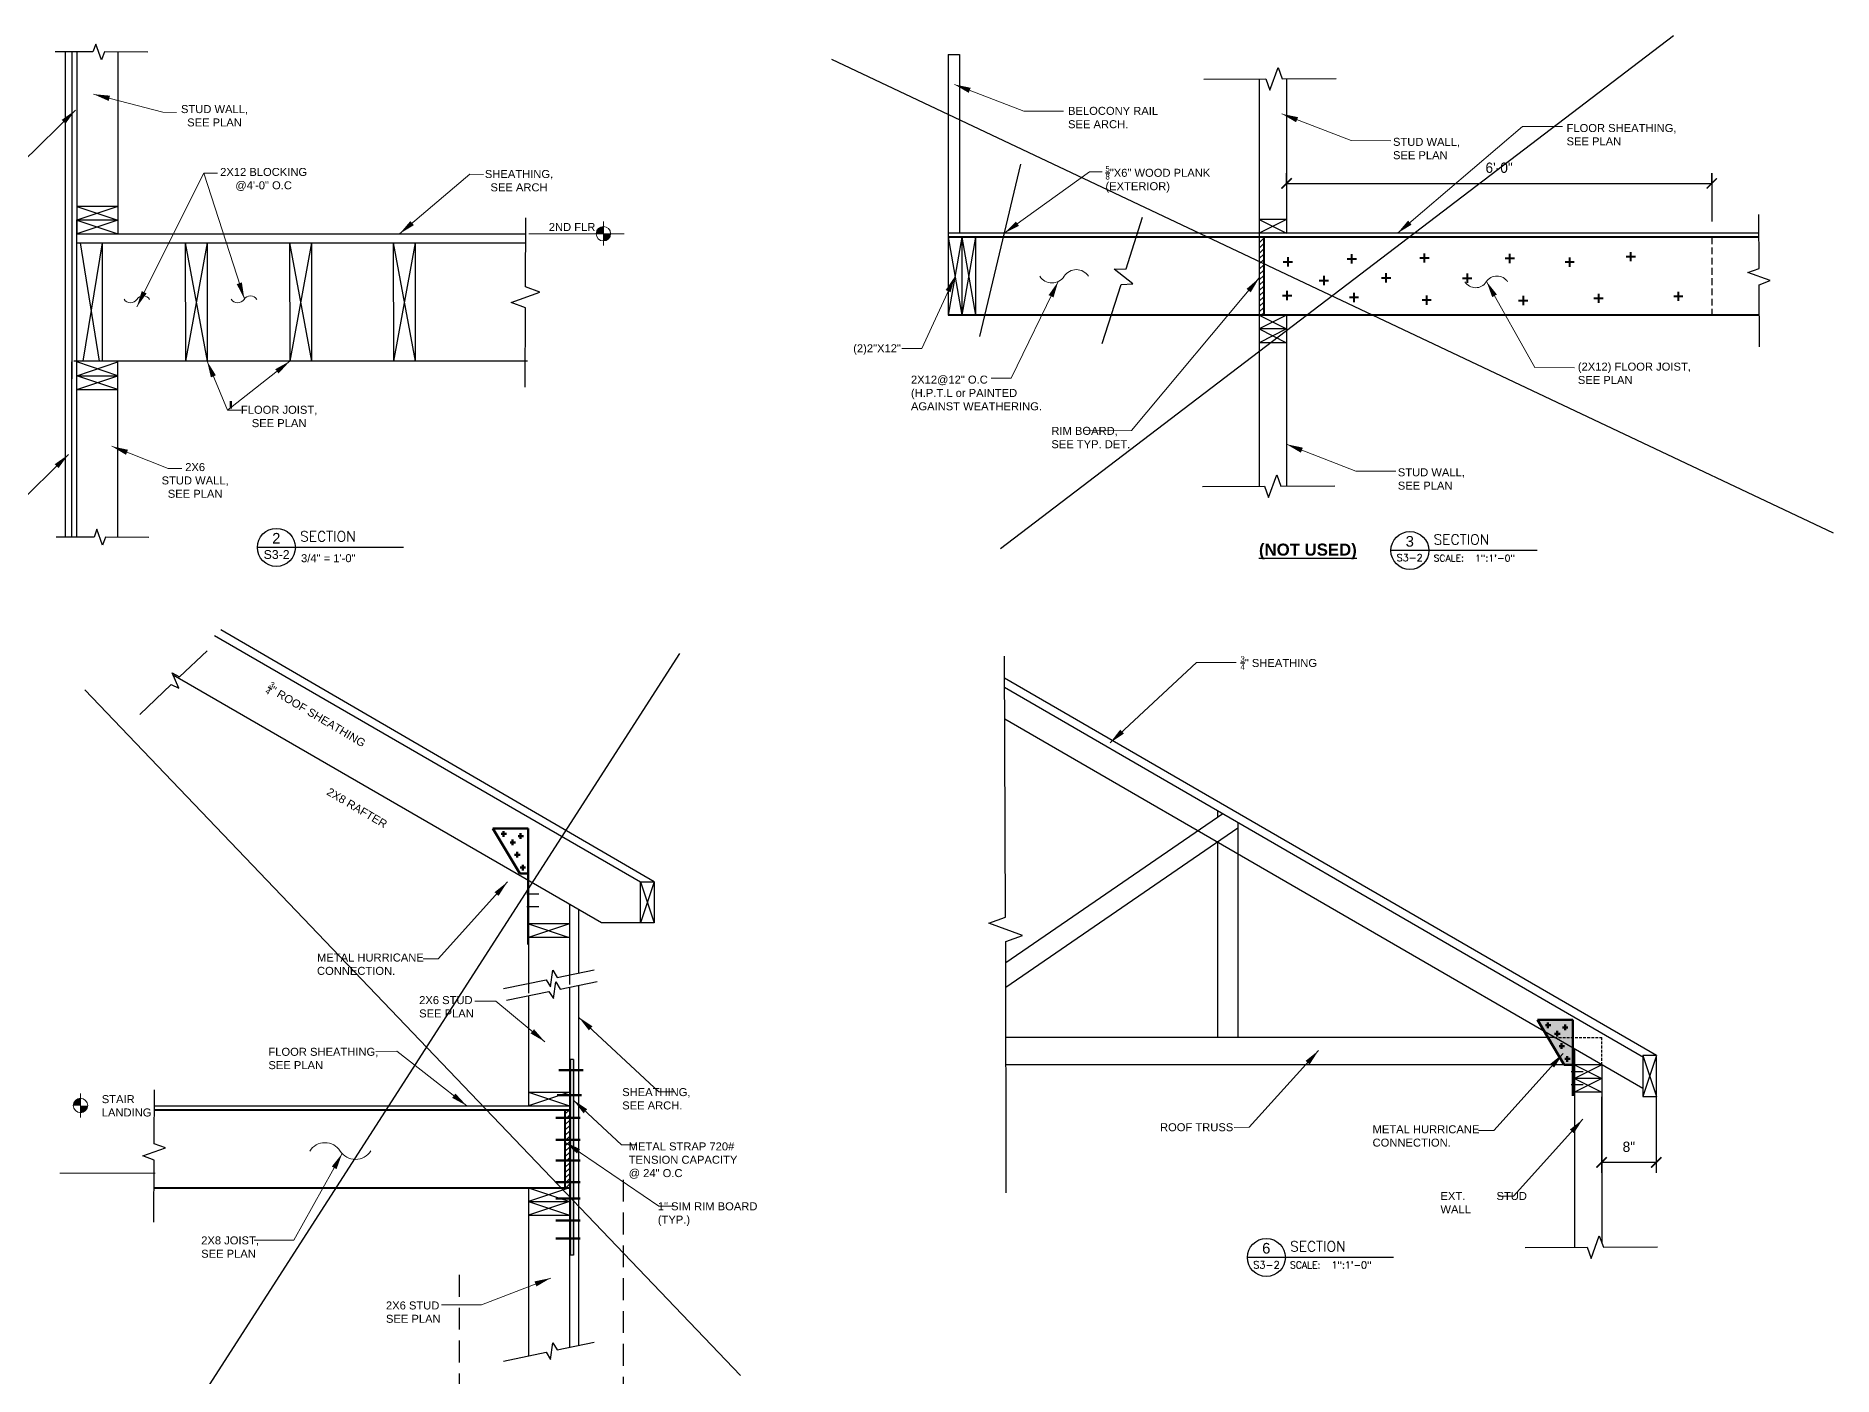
# Model space of a CAD drawing. Extents: x 4834 to 83801, y -13735 to 32221.
# Drawn here: x 12385.1 to 12648, y -4877.3 to -4681.3 of the extents above; entities that cross this region are included whole.
import ezdxf
from ezdxf.enums import TextEntityAlignment as Align

# ---------------------------------------------------------------- set-up
doc = ezdxf.new("R2010")
doc.units = 0
doc.header["$LTSCALE"] = 8
doc.header["$MEASUREMENT"] = 0
for name, pattern in [('100776_PBASE$0$DASHED', [0.75, 0.5, -0.25]), ('100776_PBASE$0$DASHED2', [0.375, 0.25, -0.125]), ('DASHDOT', [1, 0.5, -0.25, 0, -0.25])]:
    doc.linetypes.add(name, pattern=pattern)
doc.layers.get('0').update_dxf_attribs({"lineweight": 9})
doc.layers.get('DefPoints').update_dxf_attribs({"color": 17})
for name, color, linetype in [('A-TEXT', 6, 'Continuous'), ('ANNSXTEXT', 2, 'Continuous'), ('AUDIT_I_011120114236-1', 7, 'Continuous'), ('S-DIM', 3, 'Continuous')]:
    doc.layers.add(name, color=color, linetype=linetype)
for name, color, linetype, lineweight in [('A-Wall-New', 1, 'Continuous', 50), ('DIM', 8, 'Continuous', 5), ('DIM_DA', 4, 'Continuous', 25), ('TEXT', 6, 'Continuous', 25)]:
    doc.layers.add(name, color=color, linetype=linetype, lineweight=lineweight)
doc.layers.add('S-GRID LINE', color=8, linetype='DASHDOT', transparency=0.6)
doc.styles.add('ANNDTTEXT', font='romans.shx')
doc.styles.add('Arial', font='arial.ttf')
doc.styles.add('ROOMS', font='arial.ttf', dxfattribs={"height": 8})
doc.styles.get("Standard").update_dxf_attribs({"font": 'stylu.ttf'})
doc.dimstyles.new('arch1-12', dxfattribs={"dimtxt": 1.5, "dimasz": 1.5, "dimexe": 1.5, "dimexo": 1.5, "dimgap": 1.5, "dimtad": 1, "dimdec": 4, "dimzin": 3, "dimdsep": 46, "dimlunit": 4, "dimtxsty": 'Standard', "dimblk": 'ARCHTICK', "dimcen": 1.5, "dimadec": 0, "dimazin": 0, "dimtfac": 1, "dimtdec": 4, "dimtmove": 1, "dimatfit": 2, "dimfxl": 1, "dimtolj": 1, "dimtzin": 0, "dimarcsym": 0})
doc.dimstyles.new('Forum 24', dxfattribs={"dimscale": 24, "dimtxt": 0.1875, "dimasz": 0.09375, "dimexe": 0.0625, "dimexo": 0.0625, "dimgap": 0.125, "dimtad": 1, "dimdec": 4, "dimrnd": 1, "dimzin": 7, "dimdsep": 46, "dimlunit": 4, "dimtxsty": 'Standard', "dimblk": 'OBLIQUE', "dimblk1": 'DIMTICK', "dimblk2": 'OBLIQUE', "dimcen": -0.0625, "dimdle": 0.125, "dimclrd": 256, "dimclre": 256, "dimclrt": 256, "dimadec": 0, "dimazin": 0, "dimtfac": 1, "dimtdec": 4, "dimtmove": 1, "dimatfit": 3, "dimfxl": 0.0625, "dimtvp": 1.2, "dimfrac": 2, "dimtolj": 1, "dimtzin": 7, "dimlwd": 13, "dimarcsym": 0})

# ---------------------------------------------------------------- blocks, each defined once
blk = doc.blocks.new('_ArchTick')
at = {"color": 0, "linetype": 'ByBlock', "const_width": 0.15}
blk.add_lwpolyline([(-0.5, -0.5), (0.5, 0.5)], dxfattribs=at)
blk = doc.blocks.new('*D2753')
at = {"layer": 'A-TEXT', "color": 0, "lineweight": -2, "transparency": 16777216}
for p, q in [((12614.15, -4836.46), (12614.15, -4847.55)), ((12622.15, -4836.46), (12622.15, -4847.55)), ((12622.15, -4846.05), (12614.15, -4846.05))]:
    blk.add_line(p, q, dxfattribs=at)
at = {"layer": 'DefPoints', "color": 0, "transparency": 16777216}
for p in [(12614.15, -4834.96), (12622.15, -4834.96), (12614.15, -4846.05)]:
    blk.add_point(p, dxfattribs=at)
at = {"layer": 'A-TEXT', "color": 0, "lineweight": -2, "transparency": 16777216, "xscale": 1.5, "yscale": 1.5, "zscale": 1.5, "rotation": 180}
blk.add_blockref('_ArchTick', (12614.15, -4846.05), dxfattribs=at)
at = {"layer": 'A-TEXT', "color": 0, "lineweight": -2, "transparency": 16777216, "xscale": 1.5, "yscale": 1.5, "zscale": 1.5}
blk.add_blockref('_ArchTick', (12622.15, -4846.05), dxfattribs=at)
at = {"layer": 'A-TEXT', "color": 0, "transparency": 16777216, "insert": (12618.15, -4843.77), "char_height": 1.5, "attachment_point": 5}
blk.add_mtext('\\A1;8"', dxfattribs=at)
blk = doc.blocks.new('_Oblique')
at = {"color": 0, "linetype": 'ByBlock', "lineweight": -2}
blk.add_line((-0.5, -0.5), (0.5, 0.5), dxfattribs=at)
blk = doc.blocks.new('DIMTICK')
for p, q in [((-1, 0), (1, 0)), ((0, 1), (0, -1))]:
    blk.add_line(p, q)
at = {"const_width": 0.141}
blk.add_lwpolyline([(0.71, 0.71), (-0.71, -0.71)], dxfattribs=at)
blk = doc.blocks.new('*D2754')
at = {"layer": 'A-TEXT', "color": 0, "lineweight": -2, "transparency": 16777216}
for p, q in [((12568.07, -4702.95), (12568.07, -4701.35)), ((12568.07, -4702.85), (12630.27, -4702.85)), ((12630.27, -4702.95), (12630.27, -4701.35))]:
    blk.add_line(p, q, dxfattribs=at)
at = {"layer": 'DefPoints', "color": 0, "transparency": 16777216}
for p in [(12630.27, -4702.85), (12568.07, -4704.45), (12630.27, -4704.45)]:
    blk.add_point(p, dxfattribs=at)
at = {"layer": 'A-TEXT', "color": 0, "lineweight": -2, "transparency": 16777216, "xscale": 1.5, "yscale": 1.5, "zscale": 1.5, "rotation": 180}
blk.add_blockref('_ArchTick', (12568.07, -4702.85), dxfattribs=at)
at = {"layer": 'A-TEXT', "color": 0, "lineweight": -2, "transparency": 16777216, "xscale": 1.5, "yscale": 1.5, "zscale": 1.5}
blk.add_blockref('_ArchTick', (12630.27, -4702.85), dxfattribs=at)
at = {"layer": 'A-TEXT', "color": 0, "transparency": 16777216, "insert": (12599.17, -4700.56), "char_height": 1.5, "attachment_point": 5}
blk.add_mtext('\\A1;6\'-0"', dxfattribs=at)

msp = doc.modelspace()

# ---------------------------------------------------------------- hatches: boundary and pattern name
at = {"ltscale": 2}
h = msp.add_hatch(color=0, dxfattribs=at)
h.paths.add_polyline_path([(12468.13191, -4709.13937, 0.414213562), (12467.07351, -4710.19777), (12468.13191, -4710.19777)])
h.paths.add_polyline_path([(12469.19031, -4710.19777), (12468.13191, -4710.19777), (12468.13191, -4711.25617, 0.414213562)])
h = msp.add_hatch(color=0, dxfattribs=at)
h.paths.add_polyline_path([(12391.63759, -4838.78354, 0.414213562), (12392.69599, -4837.72514), (12391.63759, -4837.72514)])
h.paths.add_polyline_path([(12390.57919, -4837.72514), (12391.63759, -4837.72514), (12391.63759, -4836.66674, 0.414213562)])
at = {"layer": 'DIM', "linetype": 'ByBlock'}
h = msp.add_hatch(dxfattribs=at)
h.set_pattern_fill('ANSI31', color=0, scale=4.4)
h.set_pattern_definition([(45, (611.0169, -15374.95556), (-0.38890873, 0.38890873), [])])
h.paths.add_polyline_path([(12564.72662, -4710.71519), (12564.07345, -4710.71519), (12564.07345, -4722.14218), (12564.72662, -4722.14218)])
at = {"layer": 'DIM', "linetype": 'ByBlock', "transparency": 33554483}
h = msp.add_hatch(color=0, dxfattribs=at)
h.dxf.hatch_style = 1
h.paths.add_polyline_path([(12609.93129, -4825.19834), (12604.76485, -4825.19834), (12605.78752, -4826.91311), (12607.27166, -4827.77188), (12609.93129, -4827.77188)])
h.paths.add_polyline_path([(12609.93129, -4827.77188), (12607.27166, -4827.77188), (12609.93129, -4829.31082)], flags=17)
h.paths.add_polyline_path([(12605.78752, -4826.91311), (12606.29967, -4827.77188), (12607.27166, -4827.77188)], flags=17)
h.paths.add_polyline_path([(12607.27166, -4827.77188), (12606.29967, -4827.77188), (12608.6852, -4831.77188), (12609.93129, -4831.77188), (12609.93129, -4829.31082)])
at = {"layer": 'DIM', "linetype": 'ByBlock'}
h = msp.add_hatch(color=0, dxfattribs=at)
h.dxf.hatch_style = 1
h.paths.add_polyline_path([(12463.73934, -4859.6298), (12463.27101, -4859.6298), (12463.27101, -4830.99437), (12463.73934, -4830.99437)])
h = msp.add_hatch(dxfattribs=at)
h.set_pattern_fill('ANSI31', color=0, scale=4.4)
h.set_pattern_definition([(45, (510.1059, -15502.57493), (-0.38890873, 0.38890873), [])])
h.paths.add_polyline_path([(12462.50929, -4838.33456), (12463.16246, -4838.33456), (12463.16246, -4849.76155), (12462.50929, -4849.76155)])

# ---------------------------------------------------------------- linework, layer by layer
at = {"color": 0, "ltscale": 2}
for p, q in [((12468.13191, -4711.9415), (12468.13191, -4708.42009)), ((12457.21204, -4710.19777), (12471.16062, -4710.19777)), ((12391.63759, -4835.98142), (12391.63759, -4839.50282)), ((12402.55746, -4847.64141), (12388.60888, -4847.64141))]:
    msp.add_line(p, q, dxfattribs=at)
for centre in [(12468.13191, -4710.19777), (12391.63759, -4837.72514)]:
    msp.add_circle(centre, 1.0584, dxfattribs=at)
for centre, radius, start, end in [((12533.75506, -4715.28859), 2.11803, 212.4549549, 327.2671069), ((12537.32321, -4717.57167), 2.11804, 32.4550577, 147.5066315), ((12598.85108, -4718.25166), 1.85328, 32.4550577, 147.5066315), ((12595.72894, -4716.25396), 1.85328, 212.4549549, 327.2671069), ((12398.94482, -4719.20604), 1.11197, 212.4549549, 327.2671069), ((12400.8181, -4720.40465), 1.11197, 32.4550577, 147.5066315), ((12414.6274, -4719.20604), 1.11197, 212.4549549, 327.2671069), ((12416.50068, -4720.40465), 1.11197, 32.4550577, 147.5066315), ((12427.40224, -4845.80899), 2.64755, 32.4933685, 147.5449423), ((12431.86244, -4842.95514), 2.64754, 212.7328931, 327.5450451)]:
    msp.add_arc(centre, radius, start, end)
at = {"layer": 'A-Wall-New'}
msp.add_line((12413.62601, -4734.69621), (12413.62601, -4735.75927), dxfattribs=at)
at = {"layer": 'ANNSXTEXT'}
for p, q in [((12624.67438, -4681.27614), (12526.20971, -4756.31402)), ((12501.50906, -4684.65626), (12648.0216, -4753.94794)), ((12479.29077, -4771.59319), (12410.46114, -4878.57095)), ((12392.25456, -4776.91987), (12488.17203, -4877.23928))]:
    msp.add_line(p, q, dxfattribs=at)
at = {"layer": 'AUDIT_I_011120114236-1', "color": 6}
for p, q in [((12423.7023, -4756.0908, -48), (12417.5148, -4756.0908, -48)), ((12438.9042, -4756.0908, -48), (12423.7023, -4756.0908, -48)), ((12589.52038, -4756.54966, -48), (12583.33288, -4756.54966, -48)), ((12604.72228, -4756.54966, -48), (12589.52038, -4756.54966, -48)), ((12568.5251, -4859.94996, -48), (12562.3376, -4859.94996, -48)), ((12583.727, -4859.94996, -48), (12568.5251, -4859.94996, -48))]:
    msp.add_line(p, q, dxfattribs=at)
for centre in [(12420.29472, -4756.0908, -48), (12586.1128, -4756.54966, -48), (12565.11752, -4859.94996, -48)]:
    msp.add_circle(centre, 2.77992, dxfattribs=at)
at = {"layer": 'DIM_DA', "color": 2, "linetype": 'ByBlock'}
for p, q in [((12389.39101, -4683.64283), (12389.39101, -4728.84607)), ((12390.38453, -4683.64283), (12390.38453, -4710.2083)), ((12391.08102, -4683.64283), (12391.08102, -4710.2083)), ((12397.08102, -4683.64283), (12397.08102, -4710.2083)), ((12518.57229, -4683.98635), (12518.57229, -4722.14218)), ((12518.57229, -4683.98635), (12520.21521, -4683.98635)), ((12520.21521, -4683.98635), (12520.21521, -4710.14218)), ((12564.07345, -4687.54409), (12564.07345, -4747.1406)), ((12568.07345, -4687.52583), (12568.07345, -4710.14218)), ((12529.15358, -4700.00912), (12523.17113, -4725.22072)), ((12630.27069, -4701.34824), (12630.27069, -4708.41652)), ((12397.08375, -4706.20043), (12391.08102, -4706.20043)), ((12397.08375, -4706.20043), (12391.08102, -4708.20043)), ((12391.08102, -4706.20043), (12397.08375, -4708.20043)), ((12397.08375, -4708.20255), (12391.08102, -4708.20255)), ((12397.08375, -4708.20255), (12391.08102, -4710.20255)), ((12391.08102, -4708.20255), (12397.08375, -4710.20255)), ((12391.09511, -4711.52662), (12391.09511, -4708.15633)), ((12568.07345, -4708.14218), (12564.07345, -4708.14218)), ((12564.07345, -4708.14218), (12568.07345, -4710.14218)), ((12568.07345, -4708.14218), (12564.07345, -4710.14218)), ((12390.38453, -4708.58816), (12390.38453, -4731.44933)), ((12391.09511, -4710.2083), (12456.8169, -4710.2083)), ((12564.07345, -4710.14218), (12518.57229, -4710.14218)), ((12520.57229, -4710.71519), (12518.57229, -4722.14218)), ((12518.57229, -4710.71519), (12520.57229, -4722.14218)), ((12520.57229, -4710.71519), (12520.57229, -4722.14218)), ((12522.57229, -4710.71519), (12520.57229, -4722.14218)), ((12520.57229, -4710.71519), (12522.57229, -4722.14218)), ((12522.57229, -4710.71519), (12522.57229, -4722.14218)), ((12637.1668, -4710.14218), (12564.07345, -4710.14218)), ((12391.09511, -4711.52662), (12456.81088, -4711.52662)), ((12391.09511, -4728.96842), (12391.09511, -4711.52662)), ((12391.59385, -4711.52662), (12394.38339, -4728.8539)), ((12394.80123, -4711.52662), (12391.99592, -4728.8539)), ((12394.80123, -4711.52662), (12394.80123, -4728.8539)), ((12406.95389, -4711.52662), (12410.16127, -4728.8539)), ((12406.95389, -4711.52662), (12407.00044, -4728.8539)), ((12410.16127, -4711.52662), (12407.00044, -4728.8539)), ((12410.16127, -4711.52662), (12410.16127, -4728.8539)), ((12422.2148, -4711.52662), (12425.42217, -4728.8539)), ((12422.2148, -4711.52662), (12422.26134, -4728.8539)), ((12425.42217, -4711.52662), (12422.26134, -4728.8539)), ((12425.42217, -4711.52662), (12425.42217, -4728.8539)), ((12437.38225, -4711.52662), (12440.58963, -4728.8539)), ((12437.38225, -4711.52662), (12437.4288, -4728.8539)), ((12440.58963, -4711.52662), (12437.4288, -4728.8539)), ((12440.58963, -4711.52662), (12440.58963, -4728.8539)), ((12564.07345, -4722.14218), (12568.07345, -4724.14218)), ((12568.07345, -4722.14218), (12564.07345, -4724.14218)), ((12568.07345, -4724.14218), (12564.07345, -4724.14218)), ((12568.07345, -4724.14218), (12564.07345, -4726.14218)), ((12564.07345, -4724.14218), (12568.07345, -4726.14218)), ((12568.07345, -4722.14218), (12568.07345, -4747.12233)), ((12568.07345, -4726.14218), (12564.07345, -4726.14218)), ((12389.39101, -4728.84607), (12389.39101, -4754.57501)), ((12390.38169, -4754.57953), (12390.38169, -4728.96267)), ((12457.01285, -4728.85567), (12390.6661, -4728.85567)), ((12391.09511, -4730.96842), (12397.09784, -4728.96842)), ((12397.09784, -4730.96842), (12391.09511, -4728.96842)), ((12391.09784, -4754.5828), (12391.09784, -4728.96267)), ((12397.09784, -4754.6102), (12397.09784, -4728.96267)), ((12391.09511, -4730.96842), (12397.09784, -4730.96842)), ((12391.09511, -4732.97054), (12397.09784, -4730.97054)), ((12397.09784, -4732.97054), (12391.09511, -4730.97054)), ((12391.09511, -4732.97054), (12397.09784, -4732.97054)), ((12473.53848, -4805.05689), (12411.25408, -4769.01735)), ((12475.53848, -4805.01574), (12412.1542, -4768.16486)), ((12467.86322, -4811.01574), (12405.1961, -4774.75475)), ((12622.18455, -4830.40622), (12526.81075, -4775.2202)), ((12620.29041, -4830.68354), (12526.81704, -4776.59717)), ((12620.2031, -4835.25438), (12526.83819, -4781.23077)), ((12558.72935, -4795.06254), (12526.99191, -4816.84845)), ((12557.95266, -4794.61313), (12557.95266, -4795.5957)), ((12451.96681, -4797.21209), (12457.13324, -4797.21209)), ((12455.88715, -4803.78563), (12451.96681, -4797.21209)), ((12560.95266, -4797.17517), (12526.99805, -4820.48302)), ((12560.95266, -4796.34902), (12560.95266, -4827.77188)), ((12457.13324, -4799.89025), (12457.16246, -4814.0534)), ((12557.95266, -4799.23449), (12557.95266, -4827.77188)), ((12475.53848, -4805.01574), (12473.53848, -4811.01574)), ((12473.53848, -4805.01574), (12475.53848, -4811.01574)), ((12456.92815, -4806.74019), (12458.67546, -4806.74019)), ((12463.16246, -4808.29575), (12463.16246, -4818.61628)), ((12456.92815, -4808.63177), (12458.67546, -4808.63177)), ((12464.51329, -4809.07738), (12464.51329, -4818.33414)), ((12475.53848, -4811.01574), (12467.86322, -4811.01574)), ((12457.16304, -4811.12948), (12457.16304, -4821.27777)), ((12463.16304, -4811.12948), (12457.16304, -4813.12948)), ((12457.16304, -4811.12948), (12463.13143, -4813.12948)), ((12463.16304, -4811.12948), (12457.16304, -4811.12948)), ((12463.16304, -4813.12948), (12457.16304, -4813.12948)), ((12463.16304, -4811.12948), (12463.16304, -4820.02458)), ((12463.16246, -4820.41226), (12463.16246, -4873.11207)), ((12464.51329, -4820.13012), (12464.51329, -4872.82993)), ((12457.16246, -4821.66546), (12457.16246, -4837.76155)), ((12604.76485, -4825.19834), (12609.93129, -4825.19834)), ((12608.6852, -4831.77188), (12604.76485, -4825.19834)), ((12607.27166, -4827.77188), (12527.01037, -4827.77188)), ((12610.18455, -4829.45737), (12610.18455, -4858.46139)), ((12463.27101, -4830.99437), (12463.27101, -4859.6298)), ((12463.73934, -4830.99437), (12463.27101, -4830.99437)), ((12463.73934, -4830.99437), (12463.73934, -4859.6298)), ((12614.18455, -4831.77188), (12527.01713, -4831.77188)), ((12614.18455, -4831.77188), (12610.18455, -4833.77188)), ((12610.18455, -4831.77188), (12614.18455, -4833.77188)), ((12614.18455, -4831.77188), (12614.18455, -4857.77162)), ((12620.2031, -4830.42161), (12622.2031, -4836.42161)), ((12622.2031, -4830.42161), (12620.2031, -4836.42161)), ((12609.7262, -4832.75251), (12611.47351, -4832.75251)), ((12609.7262, -4834.64409), (12611.47351, -4834.64409)), ((12614.18455, -4833.77188), (12610.18455, -4833.77188)), ((12614.18455, -4833.77188), (12610.18455, -4835.77188)), ((12610.18455, -4833.77188), (12614.18455, -4835.77188)), ((12457.16246, -4835.76155), (12463.16246, -4835.76155)), ((12463.16246, -4835.76155), (12457.16246, -4837.76155)), ((12457.16246, -4835.76155), (12463.16246, -4837.76155)), ((12614.18455, -4835.77188), (12610.18455, -4835.77188)), ((12402.45922, -4837.76155), (12463.16246, -4837.76155)), ((12457.16246, -4849.76155), (12457.16246, -4874.36527)), ((12463.16246, -4849.76155), (12457.16246, -4851.76155)), ((12457.16246, -4849.76155), (12463.16246, -4851.76155)), ((12457.16246, -4851.76155), (12463.16246, -4851.76155)), ((12457.16246, -4851.76155), (12463.16246, -4853.76155)), ((12463.16246, -4851.76155), (12457.16246, -4853.76155)), ((12457.16246, -4853.76155), (12463.16246, -4853.76155)), ((12463.73934, -4859.6298), (12463.27101, -4859.6298))]:
    msp.add_line(p, q, dxfattribs=at)
at = {"layer": 'DIM_DA', "color": 2, "linetype": 'ByBlock', "lineweight": 40}
for p, q in [((12637.16942, -4710.71519), (12518.57229, -4710.71519)), ((12564.72662, -4710.71519), (12564.72662, -4722.14218)), ((12568.24672, -4713.64446), (12568.24672, -4714.99488)), ((12577.58561, -4713.19707), (12577.58561, -4714.54749)), ((12587.5618, -4713.7428), (12588.91222, -4713.7428)), ((12588.21095, -4713.08536), (12588.21095, -4714.43578)), ((12600.05064, -4713.79716), (12601.40106, -4713.79716)), ((12600.69979, -4713.13972), (12600.69979, -4714.49014)), ((12609.46362, -4713.67626), (12609.46362, -4715.02668)), ((12617.74633, -4713.54847), (12619.09675, -4713.54847)), ((12618.39548, -4712.89102), (12618.39548, -4714.24144)), ((12567.59758, -4714.3019), (12568.948, -4714.3019)), ((12573.50351, -4716.38369), (12573.50351, -4717.73411)), ((12576.93646, -4713.85452), (12578.28688, -4713.85452)), ((12582.61888, -4715.99229), (12582.61888, -4717.34271)), ((12594.47439, -4716.04828), (12594.47439, -4717.3987)), ((12608.81447, -4714.3337), (12610.16489, -4714.3337)), ((12568.13496, -4718.56382), (12568.13496, -4719.91423)), ((12572.85437, -4717.04113), (12574.20478, -4717.04113)), ((12577.92129, -4718.8435), (12577.92129, -4720.19392)), ((12581.96973, -4716.64973), (12583.32015, -4716.64973)), ((12593.82525, -4716.70573), (12595.17567, -4716.70573)), ((12613.68403, -4718.97668), (12613.68403, -4720.3271)), ((12625.36438, -4718.68232), (12625.36438, -4720.03274)), ((12567.48581, -4719.22126), (12568.83623, -4719.22126)), ((12577.27215, -4719.50094), (12578.62256, -4719.50094)), ((12587.89749, -4719.89207), (12589.24791, -4719.89207)), ((12588.54664, -4719.23462), (12588.54664, -4720.58504)), ((12602.01798, -4719.96573), (12603.36839, -4719.96573)), ((12602.66712, -4719.30828), (12602.66712, -4720.6587)), ((12613.03488, -4719.63413), (12614.3853, -4719.63413)), ((12624.71523, -4719.33977), (12626.06565, -4719.33977)), ((12637.22159, -4722.14218), (12518.57229, -4722.14218)), ((12402.4566, -4838.33456), (12463.16246, -4838.33456)), ((12462.50929, -4838.33456), (12462.50929, -4849.76155)), ((12402.40443, -4849.76155), (12463.16246, -4849.76155))]:
    msp.add_line(p, q, dxfattribs=at)
at = {"layer": 'DIM_DA', "color": 2, "linetype": '100776_PBASE$0$DASHED2', "ltscale": 0.5}
msp.add_line((12630.27069, -4710.71519), (12630.27069, -4722.14218), dxfattribs=at)
at = {"layer": 'DIM_DA', "color": 2, "linetype": 'ByBlock', "lineweight": 50}
for p, q in [((12451.96681, -4797.21209), (12457.13324, -4797.21209)), ((12455.88715, -4803.78563), (12451.96681, -4797.21209)), ((12453.52024, -4797.58208), (12453.52024, -4798.40405)), ((12456.01073, -4797.89551), (12456.01073, -4798.71748)), ((12457.13324, -4797.21209), (12457.13324, -4803.78563)), ((12453.15662, -4797.99436), (12453.95236, -4797.99436)), ((12454.48485, -4799.24839), (12455.28059, -4799.24839)), ((12454.84847, -4798.83611), (12454.84847, -4799.65809)), ((12455.64711, -4798.30779), (12456.44284, -4798.30779)), ((12455.14897, -4801.03723), (12455.94471, -4801.03723)), ((12455.51259, -4800.62494), (12455.51259, -4801.44692)), ((12455.96064, -4802.91827), (12456.75638, -4802.91827)), ((12456.32426, -4802.50599), (12456.32426, -4803.32797)), ((12457.13324, -4803.02817), (12457.13324, -4814.15433)), ((12457.13324, -4803.78563), (12455.88715, -4803.78563)), ((12604.76485, -4825.19834), (12609.93129, -4825.19834)), ((12608.6852, -4831.77188), (12604.76485, -4825.19834)), ((12605.95467, -4825.98061), (12606.75041, -4825.98061)), ((12606.31829, -4825.56832), (12606.31829, -4826.3903)), ((12607.64652, -4826.82236), (12607.64652, -4827.64433)), ((12608.44515, -4826.29403), (12609.24089, -4826.29403)), ((12608.80877, -4825.88175), (12608.80877, -4826.70373)), ((12609.93129, -4825.19834), (12609.93129, -4836.3245)), ((12609.93129, -4825.19834), (12609.93129, -4831.77188)), ((12607.2829, -4827.23464), (12608.07864, -4827.23464)), ((12607.94702, -4829.02347), (12608.74275, -4829.02347)), ((12608.31063, -4828.61119), (12608.31063, -4829.43316)), ((12609.93129, -4831.77188), (12608.6852, -4831.77188)), ((12608.75869, -4830.90452), (12609.55443, -4830.90452)), ((12609.12231, -4830.49223), (12609.12231, -4831.31421)), ((12465.15135, -4832.56236), (12461.59174, -4832.56236)), ((12464.91418, -4836.19983), (12461.35457, -4836.19983)), ((12464.75586, -4839.52112), (12461.19626, -4839.52112)), ((12464.75586, -4842.76316), (12461.19626, -4842.76316)), ((12464.75586, -4845.7681), (12461.19626, -4845.7681)), ((12464.75586, -4848.93105), (12461.19626, -4848.93105)), ((12464.75586, -4851.30347), (12461.19626, -4851.30347)), ((12464.75586, -4854.5455), (12461.19626, -4854.5455)), ((12464.75586, -4857.15518), (12461.19626, -4857.15518))]:
    msp.add_line(p, q, dxfattribs=at)
at = {"layer": 'DIM_DA', "color": 2, "linetype": '100776_PBASE$0$DASHED2', "ltscale": 0.2}
for p in [(12607.27166, -4827.77188), (12614.18455, -4831.77188)]:
    msp.add_line(p, (12614.18455, -4827.77188), dxfattribs=at)
at = {"layer": 'DIM_DA', "color": 2, "linetype": 'ByBlock'}
for points in [[(12473.53848, -4811.01574), (12473.53848, -4805.01574), (12475.53848, -4805.01574), (12475.53848, -4811.01574)], [(12622.2031, -4836.42161), (12622.2031, -4830.42161), (12620.2031, -4830.42161), (12620.2031, -4836.42161)]]:
    msp.add_lwpolyline(points, close=True, dxfattribs=at)
at = {"layer": 'S-DIM', "linetype": 'Continuous'}
for points in [[(12401.48735, -4683.64914), (12395.14254, -4683.62018), (12394.71796, -4684.77034), (12393.88983, -4682.46235), (12393.46525, -4683.61252), (12387.93699, -4683.58728)], [(12555.97335, -4687.58107), (12565.03737, -4687.53969), (12565.64391, -4689.18279), (12566.82695, -4685.88565), (12567.4335, -4687.52875), (12575.33101, -4687.49269)], [(12456.67728, -4732.64863), (12456.73025, -4721.04669), (12454.62708, -4720.27031), (12458.84742, -4718.75602), (12456.74425, -4717.97964), (12456.7904, -4707.87083)], [(12541.0965, -4726.24178), (12543.8589, -4717.60886), (12545.60902, -4717.53991), (12542.83904, -4715.39564), (12544.58916, -4715.32669), (12546.99604, -4707.80481)], [(12637.24257, -4726.73755), (12637.20119, -4717.67353), (12638.84428, -4717.06699), (12635.54715, -4715.88395), (12637.19025, -4715.2774), (12637.15419, -4707.37989)], [(12555.7855, -4747.17843), (12564.84951, -4747.13705), (12565.45606, -4748.78015), (12566.6391, -4745.48302), (12567.24565, -4747.12611), (12575.14315, -4747.09006)], [(12401.64017, -4754.63093), (12395.29536, -4754.60197), (12394.87078, -4755.75213), (12394.04265, -4753.44414), (12393.61807, -4754.59431), (12388.08982, -4754.56907)], [(12400.3116, -4780.51735), (12404.91834, -4776.15439), (12406.01502, -4776.70253), (12405.03949, -4774.45287), (12406.13617, -4775.00102), (12410.15003, -4771.19956)], [(12527.04875, -4850.48754), (12526.98668, -4813.7547), (12529.45133, -4812.84488), (12524.50563, -4811.07032), (12526.97027, -4810.1605), (12526.79607, -4772.00567)], [(12453.5315, -4820.62786), (12459.74235, -4819.33063), (12460.38837, -4820.37265), (12460.73821, -4817.94567), (12461.38423, -4818.9877), (12466.79576, -4817.85741)], [(12453.95836, -4822.33468), (12460.16921, -4821.03745), (12460.81523, -4822.07947), (12461.16507, -4819.65249), (12461.81109, -4820.69452), (12467.22262, -4819.56423)], [(12402.38152, -4854.78066), (12402.4229, -4845.71665), (12400.7798, -4845.1101), (12404.07694, -4843.92706), (12402.43384, -4843.32051), (12402.4699, -4835.42301)], [(12602.97188, -4858.49432), (12612.03589, -4858.45294), (12612.64244, -4860.09604), (12613.82548, -4856.7989), (12614.43202, -4858.442), (12622.32953, -4858.40595)], [(12453.5315, -4875.12365), (12459.74235, -4873.82642), (12460.38837, -4874.86844), (12460.73821, -4872.44146), (12461.38423, -4873.48348), (12466.79576, -4872.3532)]]:
    msp.add_lwpolyline(points, dxfattribs=at)
at = {"layer": 'S-GRID LINE', "linetype": '100776_PBASE$0$DASHED', "ltscale": 0.8}
for p, q in [((12471.04538, -4848.59042), (12471.04538, -4879.05994)), ((12447.04538, -4862.5067), (12447.04538, -4900.79692))]:
    msp.add_line(p, q, dxfattribs=at)

# ---------------------------------------------------------------- texts
at = {"layer": 'ANNSXTEXT', "color": 3, "style": 'ANNDTTEXT'}
for s, height, p in [('SECTION', 1.485, (12423.75959, -4755.21838, -48)), ('SECTION', 1.485, (12589.57767, -4755.67724, -48)), ('SCALE:', 0.99, (12589.57767, -4758.15224, -48)), ('SECTION', 1.485, (12568.58239, -4859.07755, -48)), ('SCALE:', 0.99, (12568.58239, -4861.55255, -48))]:
    msp.add_text(s, height=height, dxfattribs=at).set_placement(p)
at = {"layer": 'ANNSXTEXT', "color": 3}
for tag, height, style, p in [('2', 1.55727, 'Arial', (12420.28219, -4754.74353, -48)), ('3', 1.55727, 'Arial', (12586.10027, -4755.20239, -48)), ('S3-2', 1.04247, 'ANNDTTEXT', (12586.07973, -4757.59294, -62.4)), ('6', 1.55727, 'Arial', (12565.10499, -4858.6027, -48)), ('S3-2', 1.04247, 'ANNDTTEXT', (12565.13398, -4861.03496, -62.4))]:
    msp.add_attdef(tag, text='1', height=height, dxfattribs=dict(at, style=style)).set_placement(p, align=Align.MIDDLE)
at = {"layer": 'ANNSXTEXT', "color": 3, "style": 'ANNDTTEXT', "flags": 4}
for p in [(12595.64514, -4758.15224, -48), (12574.64986, -4861.55255, -48)]:
    msp.add_attdef('1":1\'-0"', p, '', height=0.99, dxfattribs=at)
at = {"layer": 'TEXT', "attachment_point": 5, "style": 'ROOMS'}
for s, insert, char_height, width in [('\\A1;STUD WALL,\\PSEE PLAN', (12411.24375, -4692.95775), 1.1705057, 17.1339517), ('\\A1;\\pxql;BELOCONY RAIL\\PSEE ARCH.', (12544.67365, -4693.21864), 1.1705057, 17.1339517), ('\\A1;\\pxql;FLOOR SHEATHING,\\PSEE PLAN', (12617.60295, -4695.72971), 1.1705057, 17.1339517), ('\\A1;\\pxql;STUD WALL,\\PSEE PLAN', (12592.20986, -4697.75014), 1.1705057, 17.1339517), ('\\A1;2X12 BLOCKING\\P@4\'-0" O.C', (12418.43006, -4702.26382), 1.1705057, 17.1339517), ('\\A1;\\pxql;{\\H0.7x;\\S5/8;}"X6" WOOD PLANK\\P(EXTERIOR)', (12550.14366, -4702.24983), 1.1705057, 17.1339517), ('\\A1;SHEATHING,\\PSEE ARCH', (12455.79272, -4702.45409), 1.1705057, 17.1339517), ('\\A1;\\pxql;2ND FLR.', (12468.71017, -4709.22376), 1.1705057, 17.1339517), ('\\A1;\\pxql;(2)2"X12"', (12513.24578, -4727.1383), 1.1705057, 17.1339517), ('\\A1;\\pxql;(2X12) FLOOR JOIST,\\PSEE PLAN', (12619.25401, -4730.62861), 1.1705057, 17.1339517), ('\\A1;\\pxql;2X12@12" O.C\\P(H.P.T.L or PAINTED\\PAGAINST WEATHERING.', (12522.71244, -4733.50505), 1.1705057, 19.168659), ('\\A1;FLOOR JOIST,\\PSEE PLAN', (12420.69235, -4736.94296), 1.1705057, 17.1339517), ('\\A1;\\pxql;RIM BOARD,\\PSEE TYP. DET.', (12542.23188, -4740.02564), 1.1705057, 17.1339517), ('\\A1;2X6\\PSTUD WALL,\\PSEE PLAN', (12408.40787, -4746.30207), 1.170506, 17.1339517), ('\\A1;\\pxql;STUD WALL,\\PSEE PLAN', (12592.91579, -4746.08843), 1.1705057, 17.1339517), ('\\A1;\\pxql;{\\fArial|b1|i0|c0|p34;\\L(NOT USED)}', (12576.88951, -4756.67587), 1.7557586, 25.7009275), ('\\A1;\\pxi-3,l4,ql,t4;S3-2', (12426.56572, -4757.14004), 1.2875563, 18.8473468), ('\\A1;3/4" = 1\'-0"', (12427.89142, -4757.67727), 1.1705057, 17.1339517), ('\\A1;\\pxql;{\\H0.7x;\\S3/4;}" SHEATHING', (12569.89339, -4772.99321), 1.1705057, 17.1339517), ('\\A1;\\pxql;METAL HURRICANE\\PCONNECTION.', (12434.80477, -4817.06457), 1.1705057, 17.1339517), ('\\A1;\\pxql;2X6 STUD\\PSEE PLAN', (12449.7481, -4823.29138), 1.1705057, 17.1339517), ('\\A1;\\pxql;FLOOR SHEATHING,\\PSEE PLAN', (12427.69612, -4830.85371), 1.1705057, 17.1339517), ('\\A1;\\pxql;STAIR\\PLANDING', (12403.31686, -4837.78001), 1.1705057, 17.1339517), ('\\A1;\\pxql;SHEATHING,\\PSEE ARCH.', (12479.45072, -4836.74723), 1.1705057, 17.1339517), ('\\A1;\\pxql;ROOF TRUSS', (12558.12722, -4840.91279), 1.1705057, 17.1339517), ('\\A1;\\pxql;METAL HURRICANE\\PCONNECTION.', (12589.22313, -4842.18554), 1.1705057, 17.1339517), ('\\A1;\\pxql;METAL STRAP 720# TENSION CAPACITY @ 24" O.C', (12480.40146, -4845.77729), 1.1705057, 17.1339517), ('\\A1;\\pxi-3,l4,ql,t4;EXT.^ISTUD\\PWALL', (12597.98576, -4851.93482), 1.1705057, 17.1339517), ('\\A1;\\pxql;1" SIM RIM BOARD\\P(TYP.)', (12484.66343, -4853.61922), 1.1705057, 17.1339517), ('\\A1;\\pxql;2X8 JOIST,\\PSEE PLAN', (12417.86025, -4858.43935), 1.1705057, 17.1339517), ('\\A1;\\pxql;2X6 STUD\\PSEE PLAN', (12444.89236, -4867.95674), 1.1705057, 17.1339517)]:
    msp.add_mtext(s, dxfattribs=dict(at, insert=insert, char_height=char_height, width=width))
at = {"layer": 'TEXT', "char_height": 1.1705057, "width": 17.1339517, "attachment_point": 5, "style": 'ROOMS'}
for s, insert, rotation in [('\\A1;\\pxql;{\\H0.7x;\\S3/4;}" ROOF SHEATHING', (12426.4704, -4780.87052), 329.3275879), ('\\A1;\\pxql;2X8 RAFTER', (12435.20751, -4796.02713), 329.4825401)]:
    msp.add_mtext(s, dxfattribs=dict(at, insert=insert, rotation=rotation))

# ---------------------------------------------------------------- dimensions: what is measured, and where the dimension line sits
at = {"layer": 'A-TEXT'}
dim = msp.add_linear_dim(base=(12630.27069, -4702.84824), p1=(12568.07345, -4704.45336), p2=(12630.27069, -4704.45336), angle=180, text='6\'-0"', dimstyle='arch1-12', dxfattribs=at)
dim.commit()
dim.dimension.update_dxf_attribs({"geometry": '*D2754', "text_midpoint": (12599.17207, -4700.56474)})
dim = msp.add_linear_dim(base=(12614.15294, -4846.05054), p1=(12622.15294, -4834.96304), p2=(12614.15294, -4834.96304), dimstyle='arch1-12', dxfattribs=at)
dim.commit()
dim.dimension.update_dxf_attribs({"geometry": '*D2753', "text_midpoint": (12618.15294, -4843.77473)})

# ---------------------------------------------------------------- leaders
at = {"layer": 'TEXT'}
for points in [[(12393.53567, -4689.79118), (12403.7041, -4692.44637), (12405.70058, -4692.46254)], [(12519.47938, -4688.36683), (12529.61549, -4692.28265), (12535.44483, -4692.29882)], [(12390.88634, -4692.14159), (12383.06069, -4699.85251), (12381.06421, -4699.86868)], [(12567.36753, -4692.66376), (12577.50364, -4696.57958), (12583.33297, -4696.59575)], [(12584.28431, -4710.14218), (12602.59151, -4694.50602), (12608.42084, -4694.52219)], [(12399.8802, -4720.91771), (12409.67825, -4701.32767), (12410.81139, -4701.33685)], [(12415.60903, -4719.74025), (12409.67825, -4701.32767), (12411.67473, -4701.34384)], [(12438.31667, -4710.2083), (12448.58347, -4701.51794), (12450.57995, -4701.53411)], [(12526.74911, -4710.14218), (12539.26311, -4701.15293), (12541.09934, -4701.1691)], [(12519.57229, -4716.42868), (12514.69991, -4726.97749), (12511.78874, -4726.99366)], [(12534.67422, -4717.19678), (12527.78441, -4731.33747), (12524.87325, -4731.35364)], [(12564.07345, -4716.68173), (12545.40152, -4739.00327), (12538.48449, -4739.02245)], [(12597.32967, -4717.19336), (12604.38094, -4729.79156), (12610.21027, -4729.80773)], [(12410.16127, -4728.8539), (12413.13032, -4736.02174), (12415.12679, -4736.03791)], [(12422.26134, -4728.8539), (12413.13032, -4736.02174), (12413.62601, -4735.63263)], [(12389.86122, -4742.51105), (12382.03557, -4750.22197), (12380.03909, -4750.23814)], [(12396.20571, -4741.30025), (12404.45104, -4744.54263), (12406.44752, -4744.5588)], [(12568.07345, -4741.00205), (12578.20957, -4744.91787), (12584.0389, -4744.93404)], [(12542.25505, -4784.6724), (12554.88195, -4772.90398), (12560.71128, -4772.92015)], [(12454.10856, -4805.01176), (12443.97244, -4816.24967), (12441.75519, -4816.25582)], [(12459.58467, -4828.40591), (12452.38609, -4822.46366), (12449.34635, -4822.47983)], [(12464.51329, -4824.79811), (12476.25167, -4835.72754), (12478.46892, -4835.7337)], [(12448.14609, -4837.76155), (12437.8918, -4829.80001), (12434.85206, -4829.81618)], [(12572.7597, -4829.6773), (12562.62359, -4840.91522), (12560.40633, -4840.92137)], [(12608.52692, -4830.13273), (12598.3908, -4841.37064), (12596.17355, -4841.37679)], [(12463.73934, -4836.92929), (12470.7856, -4843.48996), (12473.00286, -4843.49611)], [(12611.42241, -4839.72968), (12601.2863, -4850.9676), (12599.06904, -4850.97375)], [(12429.91568, -4844.74946), (12422.85497, -4857.41093), (12417.02564, -4857.4271)], [(12462.50929, -4843.07304), (12476.25167, -4852.45714), (12478.46892, -4852.46329)], [(12460.43672, -4862.95887), (12450.30061, -4866.8747), (12444.47128, -4866.89087)]]:
    msp.add_leader(points, dimstyle='Forum 24', override={"dimasz": 0.1, "dimtad": 0}, dxfattribs=at)

doc.saveas('drawing.dxf')
